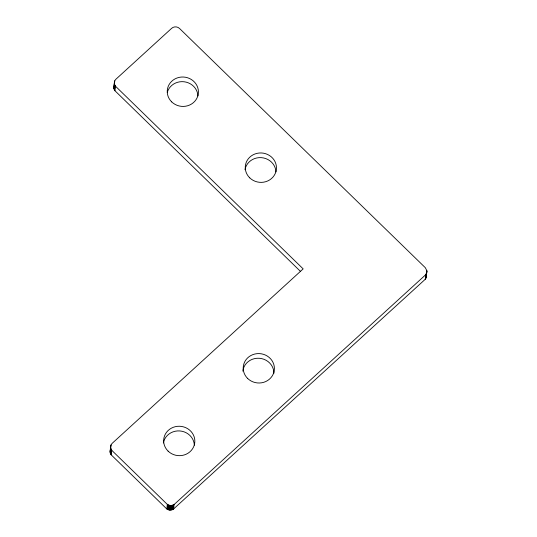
<?xml version="1.0" encoding="UTF-8"?>
<svg xmlns="http://www.w3.org/2000/svg" width="537" height="537" viewBox="0 0 537 537"><rect width="100%" height="100%" fill="white"/><g stroke="black" fill="none" stroke-linecap="round" stroke-linejoin="round"><path stroke-width="0.81" d="M300.277 271.198L114.931 90.726L113.857 88.189L114.019 86.148M426.029 274.092L426.378 276.797L425.25 279.287L173.008 509.506L169.491 510.09L166.832 508.995L111.193 454.839L110.253 452.98L110.28 450.261M426.922 271.467L426.479 273.467L425.25 275.145L174.659 504.042C172.505 506.042 168.853 505.941 166.779 503.881L112.159 450.711C110.051 448.798 110.058 445.146 112.233 443.28L303.163 268.883L115.898 86.605C113.784 84.685 113.797 81.04 115.972 79.174L171.659 28.307C173.813 26.306 177.465 26.407 179.539 28.474L425.331 267.715L426.881 270.776L426.23 277.468M113.817 87.504L114.509 81.496M113.857 88.189L114.341 83.544M114.341 84.725L114.75 80.852M113.992 88.867L114.482 84.215M114.22 89.525L114.71 84.873M114.535 90.149L115.025 85.497M114.931 90.726L115.421 86.074M110.078 451.617L110.77 445.609M110.119 452.302L110.609 447.65M110.602 448.838L111.011 444.965M110.253 452.98L110.743 448.328M110.481 453.631L110.971 448.986M110.797 454.255L111.287 449.61M111.193 454.839L111.683 450.187M166.832 508.995L167.322 504.344M167.437 509.385L167.927 504.74M168.088 509.707L168.578 505.055M168.772 509.942L169.262 505.29M169.491 510.09L169.974 505.438M170.216 510.15L170.706 505.498M170.941 510.123L171.431 505.471M171.659 510.002L172.149 505.351M172.35 509.794L172.84 505.142M173.008 509.506L173.498 504.854M173.619 509.136L174.109 504.485M425.25 279.287L425.74 274.642M425.66 278.723L426.15 274.078M425.989 278.119L426.479 273.467M426.391 275.427L426.881 270.776M242.811 371.087A15.613 14.707 6 0 1 259.277 358.273A15.613 14.707 6 0 1 273.91 373.275M163.376 442.991A15.613 14.707 6 0 1 179.727 430.936A15.613 14.707 6 0 1 194.347 445.173M244.986 169.692A15.613 14.707 6 0 1 261.344 157.643A15.613 14.707 6 0 1 275.958 171.874M167.316 92.243A15.613 14.707 6 0 1 184.124 81.765A15.613 14.707 6 0 1 197.931 95.922M247.664 378.471A15.613 14.707 6 0 0 273.83 372.416A15.613 14.707 6 0 0 254.907 354.004A15.613 14.707 6 0 0 247.664 378.471M171.692 101.889A15.613 14.707 6 0 0 197.858 95.834A15.613 14.707 6 0 0 178.942 77.422A15.613 14.707 6 0 0 171.692 101.889M249.725 177.841A15.613 14.707 6 0 0 275.89 171.786A15.613 14.707 6 0 0 256.968 153.367A15.613 14.707 6 0 0 249.725 177.841M168.108 451.134A15.613 14.707 6 0 0 194.273 445.086A15.613 14.707 6 0 0 175.357 426.667A15.613 14.707 6 0 0 168.108 451.134"/></g></svg>
